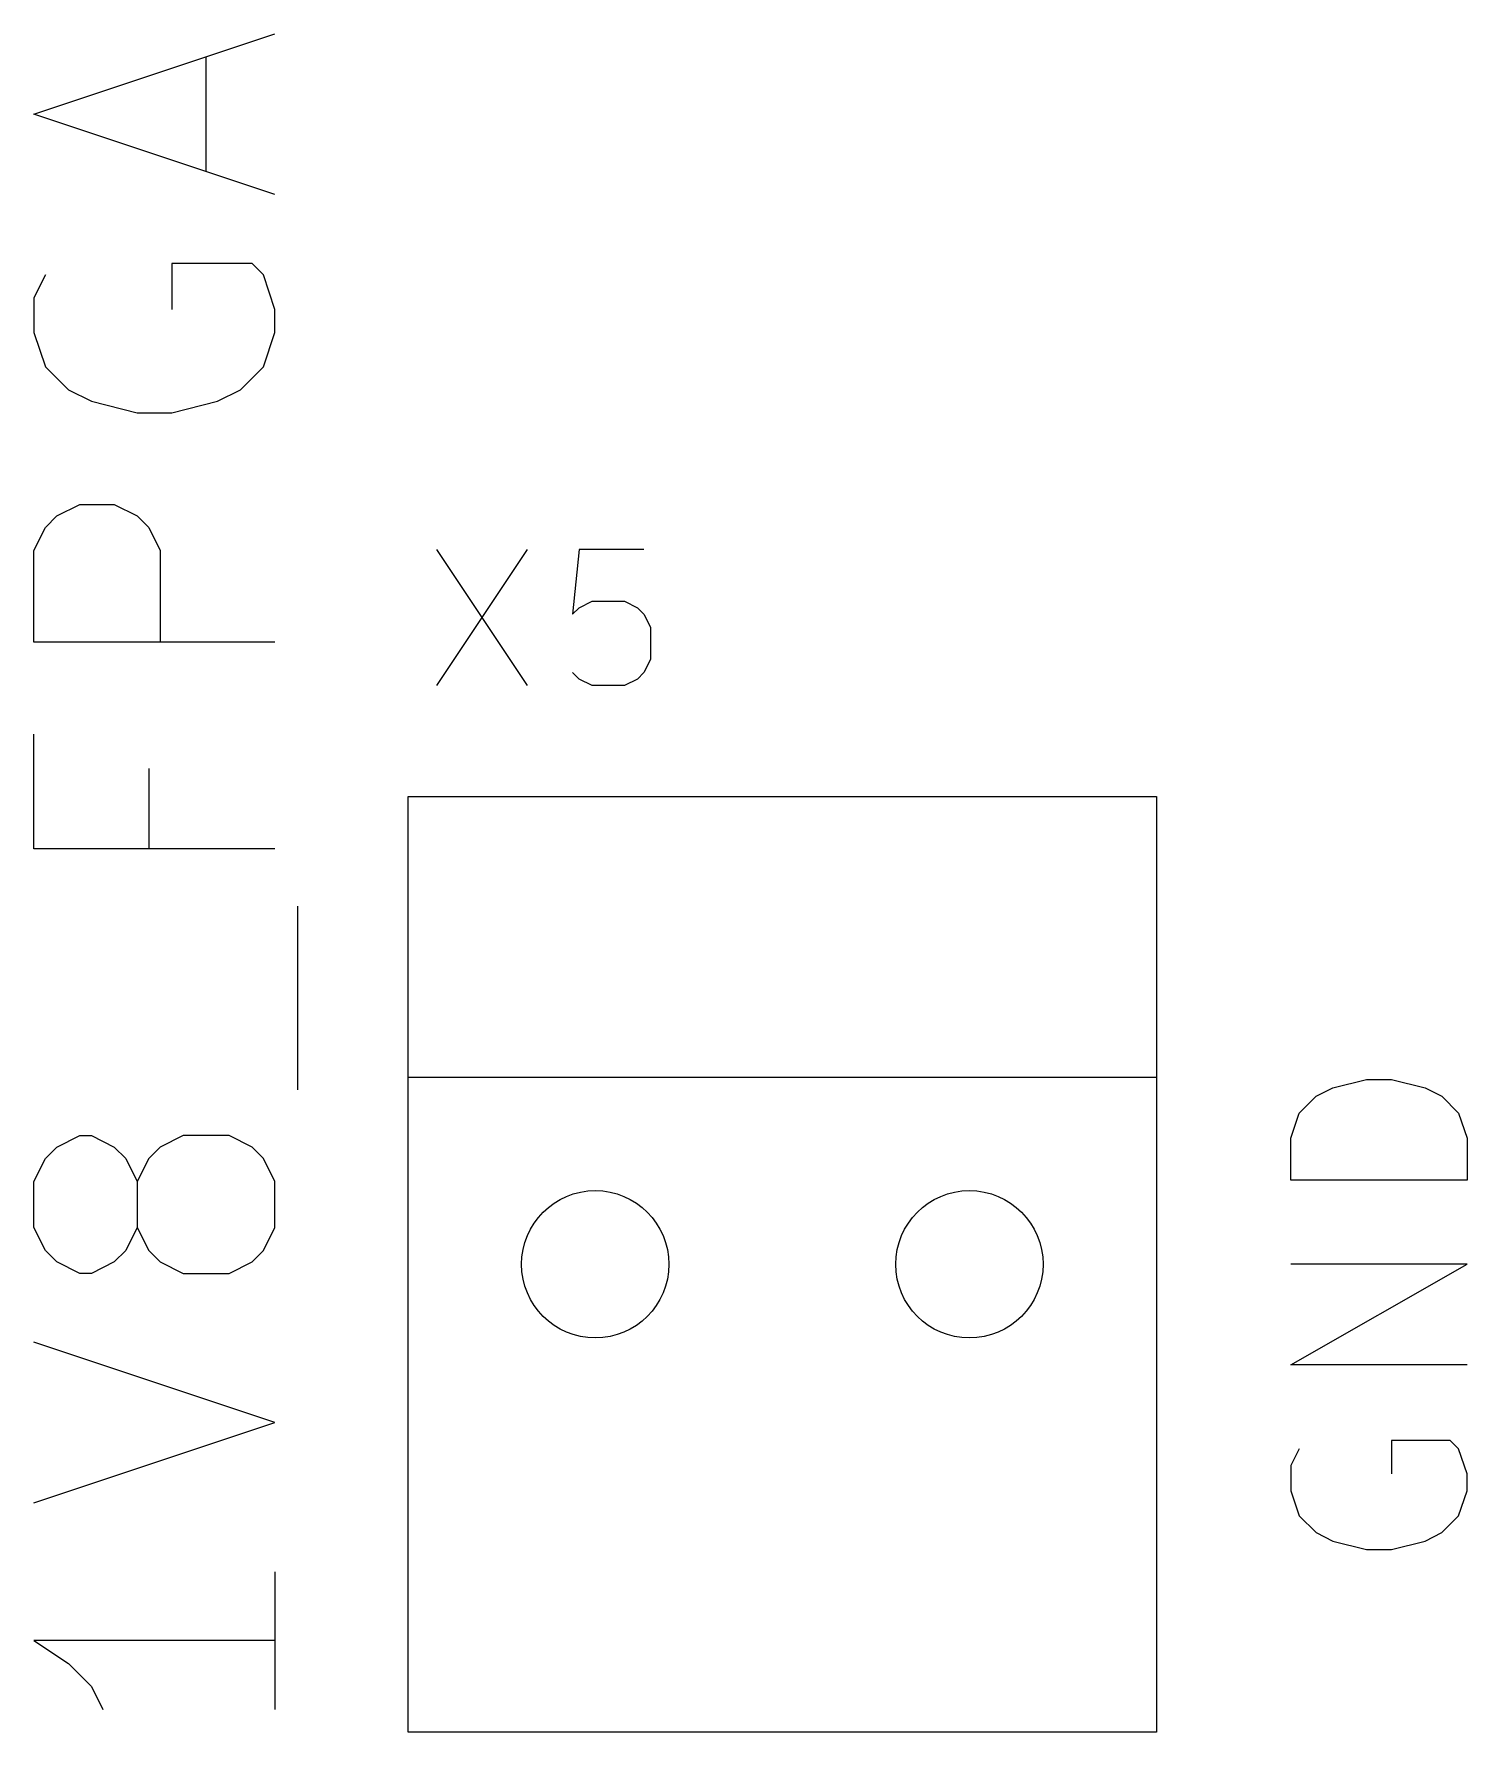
# Model space of a CAD drawing. Header units: millimetres. Extents: x 0 to 280, y 0 to 300.
# Drawn here: x 130.52 to 140.25, y 51.62 to 63.15 of the extents above; entities that cross this region are included whole.
import ezdxf

# ---------------------------------------------------------------- set-up
doc = ezdxf.new("R2010")
doc.units = ezdxf.units.MM
for name, color, linetype, true_color in [('Edge.Cuts', 254, 'CONTINUOUS', 0xd0d2cd), ('F.Fab', 9, 'CONTINUOUS', 0xafafaf), ('F.Silkscreen', 41, 'CONTINUOUS', 0xf2eda1)]:
    doc.layers.add(name, color=color, linetype=linetype, true_color=true_color)

msp = doc.modelspace()

# ---------------------------------------------------------------- linework, layer by layer
at = {"layer": 'Edge.Cuts'}
for centre in [(134.33, 54.8), (136.87, 54.8)]:
    msp.add_circle(centre, 0.5, dxfattribs=at)
at = {"layer": 'F.Fab', "linetype": 'CONTINUOUS'}
for p, q in [((130.520496, 62.605382), (132.156256, 63.150635)), ((131.688896, 62.215915), (131.688896, 62.994848)), ((132.156256, 62.060128), (130.520496, 62.605382)), ((132.000469, 61.592768), (131.455216, 61.592768)), ((131.455216, 61.592768), (131.455216, 61.281195)), ((132.078363, 61.514875), (132.000469, 61.592768)), ((130.598389, 61.514875), (130.520496, 61.359088)), ((132.156256, 61.281195), (132.078363, 61.514875)), ((130.520496, 61.359088), (130.520496, 61.125408)), ((132.156256, 61.125408), (132.156256, 61.281195)), ((130.520496, 61.125408), (130.598389, 60.891728)), ((132.078363, 60.891728), (132.156256, 61.125408)), ((130.598389, 60.891728), (130.754176, 60.735942)), ((131.922576, 60.735942), (132.078363, 60.891728)), ((130.754176, 60.735942), (130.909963, 60.658048)), ((130.909963, 60.658048), (131.221536, 60.580155)), ((131.455216, 60.580155), (131.766789, 60.658048)), ((131.766789, 60.658048), (131.922576, 60.735942)), ((131.221536, 60.580155), (131.455216, 60.580155)), ((130.676283, 59.879115), (130.832069, 59.957008)), ((130.832069, 59.957008), (131.065749, 59.957008)), ((131.065749, 59.957008), (131.221536, 59.879115)), ((130.598389, 59.801222), (130.676283, 59.879115)), ((131.221536, 59.879115), (131.299429, 59.801222)), ((130.520496, 59.645435), (130.598389, 59.801222)), ((131.299429, 59.801222), (131.377323, 59.645435)), ((130.520496, 59.022288), (130.520496, 59.645435)), ((131.377323, 59.645435), (131.377323, 59.022288)), ((132.156256, 59.022288), (130.520496, 59.022288)), ((130.520496, 57.620208), (130.520496, 58.399142)), ((131.299429, 58.165462), (131.299429, 57.620208)), ((132.156256, 57.620208), (130.520496, 57.620208)), ((132.312043, 55.984449), (132.312043, 57.230742)), ((139.336306, 55.996817), (139.564115, 56.053769)), ((139.564115, 56.053769), (139.734972, 56.053769)), ((139.734972, 56.053769), (139.962782, 55.996817)), ((139.108496, 55.825959), (139.222401, 55.939864)), ((139.222401, 55.939864), (139.336306, 55.996817)), ((139.962782, 55.996817), (140.076687, 55.939864)), ((140.076687, 55.939864), (140.190592, 55.825959)), ((139.051544, 55.655102), (139.108496, 55.825959)), ((140.190592, 55.825959), (140.247544, 55.655102)), ((130.676283, 55.594982), (130.832069, 55.672875)), ((130.832069, 55.672875), (130.909963, 55.672875)), ((130.909963, 55.672875), (131.065749, 55.594982)), ((131.533109, 55.672875), (131.377323, 55.594982)), ((131.844683, 55.672875), (131.533109, 55.672875)), ((132.000469, 55.594982), (131.844683, 55.672875)), ((130.598389, 55.517088), (130.676283, 55.594982)), ((131.065749, 55.594982), (131.143643, 55.517088)), ((131.377323, 55.594982), (131.299429, 55.517088)), ((132.078363, 55.517088), (132.000469, 55.594982)), ((139.051544, 55.37034), (139.051544, 55.655102)), ((140.247544, 55.655102), (140.247544, 55.37034)), ((130.520496, 55.361302), (130.598389, 55.517088)), ((131.143643, 55.517088), (131.221536, 55.361302)), ((131.299429, 55.517088), (131.221536, 55.361302)), ((132.156256, 55.361302), (132.078363, 55.517088)), ((130.520496, 55.049728), (130.520496, 55.361302)), ((131.221536, 55.361302), (131.221536, 55.049728)), ((132.156256, 55.049728), (132.156256, 55.361302)), ((140.247544, 55.37034), (139.051544, 55.37034)), ((130.598389, 54.893942), (130.520496, 55.049728)), ((131.221536, 55.049728), (131.143643, 54.893942)), ((131.221536, 55.049728), (131.299429, 54.893942)), ((132.078363, 54.893942), (132.156256, 55.049728)), ((130.676283, 54.816048), (130.598389, 54.893942)), ((131.143643, 54.893942), (131.065749, 54.816048)), ((131.299429, 54.893942), (131.377323, 54.816048)), ((132.000469, 54.816048), (132.078363, 54.893942)), ((130.832069, 54.738155), (130.676283, 54.816048)), ((131.065749, 54.816048), (130.909963, 54.738155)), ((131.377323, 54.816048), (131.533109, 54.738155)), ((131.844683, 54.738155), (132.000469, 54.816048)), ((139.051544, 54.117388), (140.247544, 54.800817)), ((140.247544, 54.800817), (139.051544, 54.800817)), ((130.909963, 54.738155), (130.832069, 54.738155)), ((131.533109, 54.738155), (131.844683, 54.738155)), ((132.156256, 53.725542), (130.520496, 54.270795)), ((140.247544, 54.117388), (139.051544, 54.117388)), ((130.520496, 53.180288), (132.156256, 53.725542)), ((140.133639, 53.604817), (139.734972, 53.604817)), ((139.734972, 53.604817), (139.734972, 53.377007)), ((140.190592, 53.547865), (140.133639, 53.604817)), ((139.108496, 53.547865), (139.051544, 53.43396)), ((140.247544, 53.377007), (140.190592, 53.547865)), ((139.051544, 53.43396), (139.051544, 53.263103)), ((140.247544, 53.263103), (140.247544, 53.377007)), ((139.051544, 53.263103), (139.108496, 53.092246)), ((140.190592, 53.092246), (140.247544, 53.263103)), ((139.108496, 53.092246), (139.222401, 52.978341)), ((140.076687, 52.978341), (140.190592, 53.092246)), ((139.222401, 52.978341), (139.336306, 52.921388)), ((139.336306, 52.921388), (139.564115, 52.864436)), ((139.734972, 52.864436), (139.962782, 52.921388)), ((139.962782, 52.921388), (140.076687, 52.978341)), ((139.564115, 52.864436), (139.734972, 52.864436)), ((132.156256, 52.712928), (132.156256, 51.778208)), ((132.156256, 52.245568), (130.520496, 52.245568)), ((130.520496, 52.245568), (130.754176, 52.089781)), ((130.754176, 52.089781), (130.909963, 51.933995)), ((130.909963, 51.933995), (130.987856, 51.778208))]:
    msp.add_line(p, q, dxfattribs=at)
at = {"layer": 'F.Fab'}
for centre in [(134.33, 54.8), (136.87, 54.8)]:
    msp.add_circle(centre, 0.5, dxfattribs=at)
at = {"layer": 'F.Silkscreen', "linetype": 'CONTINUOUS'}
for p, q in [((133.252237, 59.652463), (133.86861, 58.727903)), ((133.86861, 59.652463), (133.252237, 58.727903)), ((134.220823, 59.652463), (134.176796, 59.212196)), ((134.66109, 59.652463), (134.220823, 59.652463)), ((134.176796, 59.212196), (134.220823, 59.256223)), ((134.220823, 59.256223), (134.308876, 59.30025)), ((134.308876, 59.30025), (134.52901, 59.30025)), ((134.52901, 59.30025), (134.617063, 59.256223)), ((134.617063, 59.256223), (134.66109, 59.212196)), ((134.66109, 59.212196), (134.705116, 59.124143)), ((134.705116, 59.124143), (134.705116, 58.90401)), ((134.705116, 58.90401), (134.66109, 58.815956)), ((134.220823, 58.77193), (134.176796, 58.815956)), ((134.66109, 58.815956), (134.617063, 58.77193)), ((134.308876, 58.727903), (134.220823, 58.77193)), ((134.52901, 58.727903), (134.308876, 58.727903)), ((134.617063, 58.77193), (134.52901, 58.727903)), ((133.06, 57.975), (138.14, 57.975)), ((133.06, 56.07), (133.06, 57.975)), ((138.14, 57.975), (138.14, 56.07)), ((133.06, 56.07), (138.14, 56.07)), ((133.06, 51.625), (133.06, 56.07)), ((138.14, 56.07), (138.14, 51.625)), ((138.14, 51.625), (133.06, 51.625))]:
    msp.add_line(p, q, dxfattribs=at)
at = {"layer": 'F.Silkscreen'}
for centre in [(134.33, 54.8), (136.87, 54.8)]:
    msp.add_circle(centre, 0.5, dxfattribs=at)

doc.saveas('drawing.dxf')
